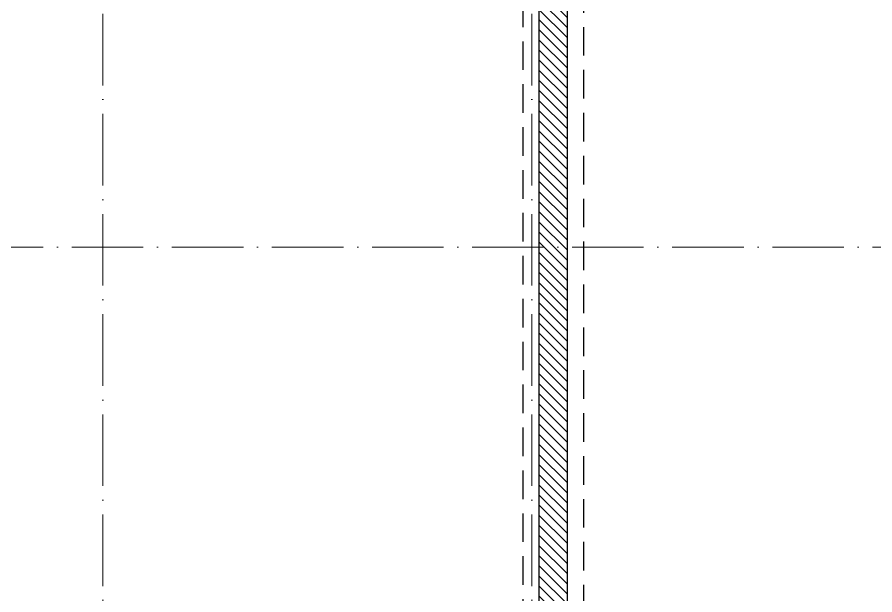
# Model space of a CAD drawing. Header units: millimetres. Extents: x -213536 to 1564669, y -45299 to 942238.
# Drawn here: x 492042 to 498042, y 426454 to 430492 of the extents above; entities that cross this region are included whole.
import ezdxf

# ---------------------------------------------------------------- set-up
doc = ezdxf.new("R2010")
doc.units = ezdxf.units.MM
doc.linetypes.add('50_200_ШТРИХ_1Т_ш5_п1_п1_', pattern=[700, 500, -100, 0, -100])
doc.linetypes.add('Штриховая _2 мм - 1 мм_', pattern=[300, 200, -100])
for name, color, linetype, lineweight in [('0-1', 7, 'Continuous', 5), ('2) ПГП 4м', 4, 'Continuous', 30), ('3) ЖБ 4м', 3, 'Continuous', 30), ('Оси-2', 7, '50_200_ШТРИХ_1Т_ш5_п1_п1_', 9), ('Стены-1', 7, 'Continuous', 13), ('Штриховка разреза-1', 7, 'Continuous', 9)]:
    doc.layers.add(name, color=color, linetype=linetype, lineweight=lineweight)
doc.layers.add('СТ-1_1', color=7, linetype='Штриховая _2 мм - 1 мм_', lineweight=90, true_color=0x888888)

# ---------------------------------------------------------------- blocks, each defined once
blk = doc.blocks.new('Ось 3 этаж')
at = {"layer": 'Оси-2'}
for p, q in [((492642.1, 423014.8), (492642.1, 437970.1)), ((495642.1, 423014.8), (495642.1, 437970.1)), ((535630.4, 428885.4), (428373.3, 428885.4))]:
    blk.add_line(p, q, dxfattribs=at)
blk = doc.blocks.new('0125-Р-ОО-Ш2-АР-о_23_10_2024_rvt-1-АИ2_03_План отделки стен 3-го этажа _Часть 2_')
at = {"layer": 'Штриховка разреза-1'}
h = blk.add_hatch(dxfattribs=at)
h.set_pattern_fill('FP_1', color=256, style=0, pattern_type=2)
h.set_pattern_definition([(135, (0, 0), (-35.35534, -35.35534), [])])
h.paths.add_polyline_path([(65200, 400), (65200, 7400), (65000, 7400), (65000, 400)], flags=0)
at = {"layer": 'Стены-1'}
for p, q in [((65000, 7400), (65000, 400)), ((65200, 400), (65200, 7400))]:
    blk.add_line(p, q, dxfattribs=at)
blk = doc.blocks.new('3этНиз')
at = {"layer": 'СТ-1_1', "lineweight": 25}
for p, q in [((496004.1, 432823.4), (496004.1, 425497.4)), ((495580.1, 432423.4), (495580.1, 425735.4))]:
    blk.add_line(p, q, dxfattribs=at)
at = {"layer": '0-1'}
blk.add_blockref('0125-Р-ОО-Ш2-АР-о_23_10_2024_rvt-1-АИ2_03_План отделки стен 3-го этажа _Часть 2_', (430692.1, 425235.4), dxfattribs=at)

msp = doc.modelspace()

# ---------------------------------------------------------------- linework, layer by layer
at = {"layer": '2) ПГП 4м'}
for points in [[(486892.1, 432935.4), (489242.1, 432935.4), (489242.1, 432535.4), (489742.1, 432535.4), (489742.1, 432929.4), (490692.1, 432929.4), (490692.1, 432535.4), (495692.1, 432535.4), (495692.1, 425635.4)], [(495892.1, 425635.4), (495892.1, 432635.4)]]:
    msp.add_lwpolyline(points, dxfattribs=at)

# ---------------------------------------------------------------- block references
at = {"color": 5, "lineweight": 30}
msp.add_blockref('Ось 3 этаж', (0, 0), dxfattribs=at)
at = {"layer": '3) ЖБ 4м'}
msp.add_blockref('3этНиз', (0, 0), dxfattribs=at)

doc.saveas('drawing.dxf')
